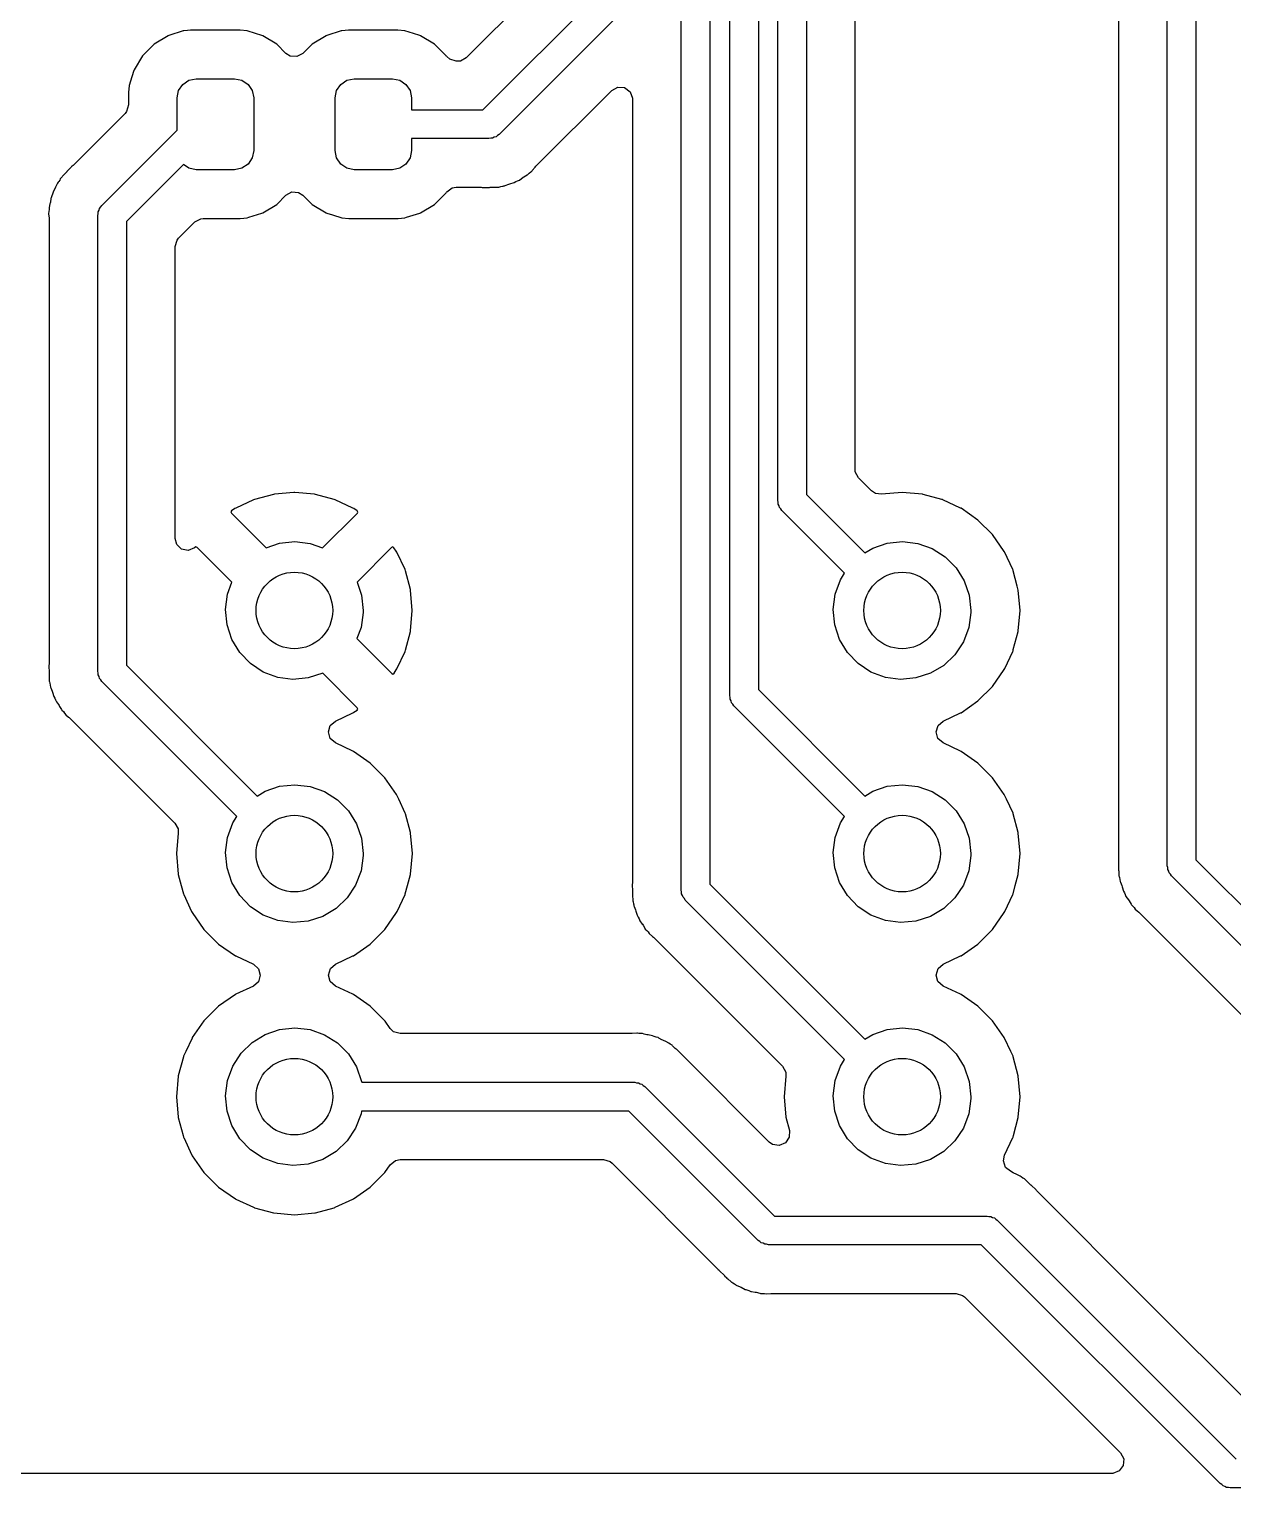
# Model space of a CAD drawing. Extents: x 120.5 to 178.2, y -124.1 to -74.2.
# Drawn here: x 131.21 to 143.79, y -124.1 to -108.86 of the extents above; entities that cross this region are included whole.
import ezdxf

# ---------------------------------------------------------------- set-up
doc = ezdxf.new("R2010")
doc.units = 0
doc.layers.add('BLACK', color=7, linetype='CONTINUOUS')

msp = doc.modelspace()

# ---------------------------------------------------------------- linework, layer by layer
at = {"layer": 'BLACK', "linetype": 'CONTINUOUS'}
for p, q in [((143.106, -117.602), (143.106, -91.807)), ((143.406, -91.807), (143.406, -117.54)), ((142.597, -92.1148), (142.597, -117.52)), ((138.026, -117.856), (138.026, -105.608)), ((138.326, -105.671), (138.326, -117.794)), ((138.534, -115.824), (138.534, -105.807)), ((138.834, -105.869), (138.834, -115.762)), ((139.035, -113.785), (139.035, -106.012)), ((139.335, -106.074), (139.335, -113.723)), ((136.973, -107.968), (135.781, -109.16)), ((139.844, -113.46), (139.844, -108.027)), ((135.955, -109.705), (137.518, -108.142)), ((137.774, -108.31), (136.123, -109.961)), ((132.666, -108.93), (132.52, -109.018)), ((132.674, -108.927), (132.666, -108.93)), ((132.824, -108.88), (132.674, -108.927)), ((132.674, -108.927), (132.674, -108.927)), ((132.83, -108.878), (132.824, -108.88)), ((132.824, -108.88), (132.824, -108.88)), ((132.867, -108.875), (132.83, -108.878)), ((132.9, -108.872), (132.867, -108.875)), ((132.901, -108.872), (132.9, -108.872)), ((132.903, -108.872), (132.901, -108.872)), ((133.159, -108.872), (132.903, -108.872)), ((133.414, -108.871), (133.159, -108.872)), ((133.417, -108.871), (133.414, -108.871)), ((133.49, -108.878), (133.417, -108.871)), ((133.58, -108.906), (133.49, -108.878)), ((133.646, -108.927), (133.58, -108.906)), ((133.654, -108.93), (133.646, -108.927)), ((133.646, -108.927), (133.646, -108.927)), ((133.8, -109.018), (133.654, -108.93)), ((134.316, -108.93), (134.17, -109.018)), ((134.324, -108.927), (134.316, -108.93)), ((134.474, -108.88), (134.324, -108.927)), ((134.324, -108.927), (134.324, -108.927)), ((134.48, -108.878), (134.474, -108.88)), ((134.474, -108.88), (134.474, -108.88)), ((134.517, -108.875), (134.48, -108.878)), ((134.55, -108.872), (134.517, -108.875)), ((134.551, -108.872), (134.55, -108.872)), ((134.553, -108.872), (134.551, -108.872)), ((134.809, -108.872), (134.553, -108.872)), ((135.064, -108.871), (134.809, -108.872)), ((135.067, -108.871), (135.064, -108.871)), ((135.14, -108.878), (135.067, -108.871)), ((135.23, -108.906), (135.14, -108.878)), ((135.296, -108.927), (135.23, -108.906)), ((135.304, -108.93), (135.296, -108.927)), ((135.296, -108.927), (135.296, -108.927)), ((135.45, -109.018), (135.304, -108.93)), ((132.52, -109.018), (132.398, -109.14)), ((133.896, -109.114), (133.8, -109.018)), ((133.941, -109.143), (133.896, -109.114)), ((134.074, -109.114), (134.012, -109.148)), ((134.17, -109.018), (134.074, -109.114)), ((135.572, -109.14), (135.45, -109.018)), ((132.398, -109.14), (132.31, -109.286)), ((134.012, -109.148), (133.941, -109.143)), ((135.576, -109.146), (135.572, -109.14)), ((135.577, -109.148), (135.576, -109.146)), ((135.608, -109.176), (135.577, -109.148)), ((135.676, -109.197), (135.608, -109.176)), ((135.692, -109.197), (135.676, -109.197)), ((135.719, -109.194), (135.692, -109.197)), ((135.781, -109.16), (135.719, -109.194)), ((132.287, -109.358), (132.258, -109.45)), ((132.307, -109.294), (132.287, -109.358)), ((132.31, -109.286), (132.307, -109.294)), ((132.307, -109.294), (132.307, -109.294)), ((132.819, -109.439), (132.883, -109.395)), ((132.883, -109.395), (132.96, -109.38)), ((132.96, -109.38), (133.36, -109.38)), ((133.36, -109.38), (133.437, -109.395)), ((133.437, -109.395), (133.501, -109.439)), ((134.469, -109.439), (134.533, -109.395)), ((134.533, -109.395), (134.61, -109.38)), ((134.61, -109.38), (135.01, -109.38)), ((135.01, -109.38), (135.087, -109.395)), ((135.087, -109.395), (135.151, -109.439)), ((132.258, -109.45), (132.251, -109.523)), ((132.251, -109.523), (132.251, -109.653)), ((132.76, -109.58), (132.775, -109.503)), ((132.76, -109.916), (132.76, -109.58)), ((132.775, -109.503), (132.819, -109.439)), ((133.501, -109.439), (133.545, -109.503)), ((133.545, -109.503), (133.56, -109.58)), ((133.56, -109.58), (133.56, -110.13)), ((134.41, -109.58), (134.425, -109.503)), ((134.41, -110.13), (134.41, -109.58)), ((134.425, -109.503), (134.469, -109.439)), ((135.151, -109.439), (135.195, -109.503)), ((135.195, -109.503), (135.21, -109.58)), ((135.21, -109.58), (135.21, -109.705)), ((136.509, -110.294), (137.302, -109.501)), ((137.302, -109.501), (137.365, -109.467)), ((137.365, -109.467), (137.436, -109.472)), ((137.436, -109.472), (137.492, -109.514)), ((137.492, -109.514), (137.517, -109.581)), ((137.517, -109.581), (137.517, -109.59)), ((132.231, -109.721), (132.215, -109.742)), ((132.251, -109.653), (132.231, -109.721)), ((135.21, -109.705), (135.955, -109.705)), ((137.517, -109.59), (137.517, -117.774)), ((132.215, -109.742), (131.672, -110.284)), ((131.974, -110.702), (132.76, -109.916)), ((136.017, -110.005), (135.21, -110.005)), ((135.21, -110.005), (135.21, -110.13)), ((136.036, -110), (136.017, -110.005)), ((136.056, -110), (136.036, -110)), ((136.073, -109.99), (136.056, -110)), ((136.092, -109.985), (136.073, -109.99)), ((136.106, -109.971), (136.092, -109.985)), ((136.123, -109.961), (136.106, -109.971)), ((133.56, -110.13), (133.545, -110.207)), ((134.425, -110.207), (134.41, -110.13)), ((135.21, -110.13), (135.195, -110.207)), ((131.651, -110.302), (131.608, -110.348)), ((131.657, -110.297), (131.651, -110.302)), ((131.651, -110.302), (131.651, -110.302)), ((131.664, -110.292), (131.657, -110.297)), ((131.672, -110.284), (131.664, -110.292)), ((131.664, -110.292), (131.664, -110.292)), ((132.825, -110.275), (132.23, -110.87)), ((132.883, -110.315), (132.825, -110.275)), ((132.96, -110.33), (132.883, -110.315)), ((133.36, -110.33), (132.96, -110.33)), ((133.437, -110.315), (133.36, -110.33)), ((133.501, -110.271), (133.437, -110.315)), ((133.545, -110.207), (133.501, -110.271)), ((134.469, -110.271), (134.425, -110.207)), ((134.533, -110.315), (134.469, -110.271)), ((134.61, -110.33), (134.533, -110.315)), ((135.01, -110.33), (134.61, -110.33)), ((135.087, -110.315), (135.01, -110.33)), ((135.151, -110.271), (135.087, -110.315)), ((135.195, -110.207), (135.151, -110.271)), ((136.454, -110.351), (136.465, -110.344)), ((136.465, -110.344), (136.471, -110.339)), ((136.471, -110.339), (136.501, -110.303)), ((136.501, -110.303), (136.509, -110.294)), ((131.506, -110.477), (131.49, -110.513)), ((131.509, -110.47), (131.506, -110.477)), ((131.506, -110.477), (131.506, -110.477)), ((131.516, -110.46), (131.509, -110.47)), ((131.522, -110.453), (131.516, -110.46)), ((131.533, -110.437), (131.522, -110.453)), ((131.539, -110.425), (131.533, -110.437)), ((131.543, -110.418), (131.539, -110.425)), ((131.539, -110.425), (131.539, -110.425)), ((131.575, -110.384), (131.543, -110.418)), ((131.582, -110.375), (131.575, -110.384)), ((131.585, -110.372), (131.582, -110.375)), ((131.606, -110.351), (131.585, -110.372)), ((131.608, -110.348), (131.606, -110.351)), ((136.182, -110.498), (136.189, -110.495)), ((136.189, -110.495), (136.225, -110.481)), ((136.189, -110.495), (136.189, -110.495)), ((136.225, -110.481), (136.236, -110.477)), ((136.236, -110.477), (136.281, -110.464)), ((136.281, -110.464), (136.299, -110.453)), ((136.299, -110.453), (136.317, -110.445)), ((136.317, -110.445), (136.337, -110.437)), ((136.337, -110.437), (136.374, -110.409)), ((136.374, -110.409), (136.384, -110.403)), ((136.384, -110.403), (136.417, -110.383)), ((136.417, -110.383), (136.424, -110.379)), ((136.417, -110.383), (136.417, -110.383)), ((136.424, -110.379), (136.439, -110.364)), ((136.439, -110.364), (136.454, -110.351)), ((131.441, -110.631), (131.435, -110.668)), ((131.443, -110.623), (131.441, -110.631)), ((131.451, -110.603), (131.443, -110.623)), ((131.458, -110.584), (131.451, -110.603)), ((131.463, -110.564), (131.458, -110.584)), ((131.471, -110.548), (131.463, -110.564)), ((131.485, -110.523), (131.471, -110.548)), ((131.49, -110.513), (131.485, -110.523)), ((133.8, -110.692), (133.896, -110.596)), ((133.896, -110.596), (133.958, -110.562)), ((133.958, -110.562), (134.029, -110.567)), ((134.029, -110.567), (134.074, -110.596)), ((134.074, -110.596), (134.17, -110.692)), ((135.45, -110.692), (135.572, -110.57)), ((135.572, -110.57), (135.576, -110.564)), ((135.576, -110.564), (135.577, -110.562)), ((135.577, -110.562), (135.635, -110.52)), ((135.635, -110.52), (135.676, -110.513)), ((135.676, -110.513), (135.935, -110.513)), ((135.935, -110.513), (135.947, -110.514)), ((135.947, -110.514), (135.947, -110.514)), ((135.947, -110.514), (135.955, -110.516)), ((135.955, -110.516), (136.025, -110.514)), ((136.025, -110.514), (136.029, -110.513)), ((136.029, -110.513), (136.058, -110.513)), ((136.058, -110.513), (136.063, -110.513)), ((136.063, -110.513), (136.075, -110.512)), ((136.075, -110.512), (136.121, -110.511)), ((136.121, -110.511), (136.141, -110.505)), ((136.141, -110.505), (136.161, -110.501)), ((136.161, -110.501), (136.168, -110.5)), ((136.168, -110.5), (136.174, -110.499)), ((136.174, -110.499), (136.182, -110.498)), ((136.174, -110.499), (136.174, -110.499)), ((131.42, -110.766), (131.417, -110.787)), ((131.417, -110.787), (131.417, -110.795)), ((131.417, -110.795), (131.421, -110.833)), ((131.421, -110.746), (131.42, -110.766)), ((131.431, -110.686), (131.421, -110.725)), ((131.421, -110.725), (131.421, -110.746)), ((131.433, -110.68), (131.431, -110.686)), ((131.435, -110.668), (131.433, -110.68)), ((131.93, -110.808), (131.935, -110.789)), ((131.935, -110.769), (131.945, -110.752)), ((131.935, -110.789), (131.935, -110.769)), ((131.945, -110.752), (131.95, -110.733)), ((131.95, -110.733), (131.964, -110.719)), ((131.964, -110.719), (131.974, -110.702)), ((133.508, -110.826), (133.646, -110.783)), ((133.646, -110.783), (133.654, -110.78)), ((133.646, -110.783), (133.646, -110.783)), ((133.654, -110.78), (133.8, -110.692)), ((134.17, -110.692), (134.316, -110.78)), ((134.316, -110.78), (134.324, -110.783)), ((134.324, -110.783), (134.324, -110.783)), ((134.324, -110.783), (134.382, -110.801)), ((134.382, -110.801), (134.48, -110.832)), ((135.158, -110.826), (135.296, -110.783)), ((135.296, -110.783), (135.304, -110.78)), ((135.296, -110.783), (135.296, -110.783)), ((135.304, -110.78), (135.45, -110.692)), ((131.421, -110.833), (131.421, -110.845)), ((131.421, -110.845), (131.421, -115.488)), ((131.93, -115.57), (131.93, -110.808)), ((132.23, -110.87), (132.23, -115.508)), ((132.775, -111.044), (132.944, -110.875)), ((132.944, -110.875), (133.006, -110.841)), ((133.006, -110.841), (133.033, -110.838)), ((133.033, -110.838), (133.394, -110.838)), ((133.394, -110.838), (133.417, -110.838)), ((133.417, -110.838), (133.419, -110.838)), ((133.419, -110.838), (133.42, -110.838)), ((133.42, -110.838), (133.455, -110.835)), ((133.455, -110.835), (133.49, -110.832)), ((133.49, -110.832), (133.508, -110.826)), ((134.48, -110.832), (134.553, -110.838)), ((134.553, -110.838), (134.556, -110.838)), ((134.556, -110.838), (134.811, -110.838)), ((134.811, -110.838), (135.067, -110.838)), ((135.067, -110.838), (135.069, -110.838)), ((135.069, -110.838), (135.07, -110.838)), ((135.07, -110.838), (135.105, -110.835)), ((135.105, -110.835), (135.14, -110.832)), ((135.14, -110.832), (135.158, -110.826)), ((132.738, -111.133), (132.759, -111.065)), ((132.759, -111.065), (132.775, -111.044)), ((132.738, -114.183), (132.738, -111.133)), ((139.846, -113.487), (139.844, -113.46)), ((139.88, -113.549), (139.846, -113.487)), ((140.016, -113.685), (139.88, -113.549)), ((140.057, -113.712), (140.016, -113.685)), ((133.558, -113.779), (133.374, -113.865)), ((133.569, -113.775), (133.558, -113.779)), ((133.766, -113.722), (133.569, -113.775)), ((133.776, -113.721), (133.766, -113.722)), ((133.98, -113.703), (133.776, -113.721)), ((133.99, -113.703), (133.98, -113.703)), ((134.194, -113.721), (133.99, -113.703)), ((134.204, -113.722), (134.194, -113.721)), ((134.401, -113.775), (134.204, -113.722)), ((134.412, -113.779), (134.401, -113.775)), ((134.596, -113.865), (134.412, -113.779)), ((139.04, -113.804), (139.035, -113.785)), ((139.04, -113.824), (139.04, -113.804)), ((139.05, -113.841), (139.04, -113.824)), ((139.055, -113.86), (139.05, -113.841)), ((139.335, -113.723), (139.946, -114.334)), ((140.121, -113.719), (140.057, -113.712)), ((140.335, -113.702), (140.121, -113.721)), ((140.121, -113.721), (140.121, -113.719)), ((140.549, -113.721), (140.335, -113.702)), ((140.554, -113.722), (140.549, -113.721)), ((140.751, -113.775), (140.554, -113.722)), ((140.554, -113.722), (140.554, -113.722)), ((140.757, -113.776), (140.751, -113.775)), ((140.751, -113.775), (140.751, -113.775)), ((140.762, -113.778), (140.757, -113.776)), ((140.762, -113.779), (140.762, -113.778)), ((140.947, -113.865), (140.762, -113.779)), ((133.329, -113.895), (133.321, -113.905)), ((133.321, -113.905), (133.328, -113.919)), ((133.328, -113.919), (133.689, -114.28)), ((133.364, -113.871), (133.329, -113.895)), ((133.374, -113.865), (133.364, -113.871)), ((134.28, -114.281), (134.643, -113.918)), ((134.606, -113.871), (134.596, -113.865)), ((134.64, -113.894), (134.606, -113.871)), ((134.649, -113.906), (134.64, -113.894)), ((134.643, -113.918), (134.649, -113.906)), ((139.069, -113.874), (139.055, -113.86)), ((139.079, -113.891), (139.069, -113.874)), ((139.734, -114.546), (139.079, -113.891)), ((140.952, -113.867), (140.947, -113.865)), ((140.947, -113.865), (140.947, -113.865)), ((141.128, -113.99), (140.952, -113.867)), ((141.28, -114.142), (141.128, -113.99)), ((141.403, -114.318), (141.28, -114.142)), ((132.755, -114.245), (132.738, -114.183)), ((132.806, -114.294), (132.755, -114.245)), ((132.875, -114.308), (132.806, -114.294)), ((132.942, -114.282), (132.875, -114.308)), ((132.956, -114.271), (132.942, -114.282)), ((132.968, -114.277), (132.956, -114.271)), ((133.331, -114.64), (132.968, -114.277)), ((133.689, -114.28), (133.83, -114.232)), ((133.83, -114.232), (133.99, -114.215)), ((133.99, -114.215), (134.149, -114.234)), ((134.149, -114.234), (134.28, -114.281)), ((135.001, -114.278), (134.64, -114.639)), ((135.015, -114.271), (135.001, -114.278)), ((135.025, -114.279), (135.015, -114.271)), ((135.049, -114.314), (135.025, -114.279)), ((139.946, -114.334), (140.028, -114.284)), ((140.028, -114.284), (140.18, -114.232)), ((140.18, -114.232), (140.34, -114.215)), ((140.34, -114.215), (140.499, -114.234)), ((140.499, -114.234), (140.651, -114.288)), ((140.651, -114.288), (140.786, -114.374)), ((135.055, -114.324), (135.049, -114.314)), ((135.141, -114.508), (135.055, -114.324)), ((140.786, -114.374), (140.899, -114.488)), ((141.405, -114.323), (141.403, -114.318)), ((141.491, -114.508), (141.405, -114.323)), ((141.405, -114.323), (141.405, -114.323)), ((135.145, -114.519), (135.141, -114.508)), ((135.198, -114.716), (135.145, -114.519)), ((139.69, -114.615), (139.734, -114.546)), ((140.899, -114.488), (140.984, -114.624)), ((141.494, -114.513), (141.491, -114.508)), ((141.495, -114.519), (141.494, -114.513)), ((141.539, -114.681), (141.495, -114.519)), ((141.495, -114.519), (141.495, -114.519)), ((133.285, -114.766), (133.331, -114.64)), ((134.64, -114.639), (134.687, -114.775)), ((135.199, -114.726), (135.198, -114.716)), ((135.217, -114.93), (135.199, -114.726)), ((139.635, -114.766), (139.69, -114.615)), ((140.984, -114.624), (141.037, -114.775)), ((141.549, -114.721), (141.539, -114.681)), ((141.568, -114.935), (141.549, -114.721)), ((133.265, -114.925), (133.285, -114.766)), ((134.687, -114.775), (134.705, -114.935)), ((139.615, -114.925), (139.635, -114.766)), ((141.037, -114.775), (141.055, -114.935)), ((133.281, -115.085), (133.265, -114.925)), ((134.705, -114.955), (134.682, -115.114)), ((134.705, -114.935), (134.705, -114.955)), ((135.199, -115.144), (135.217, -114.94)), ((135.217, -114.94), (135.217, -114.93)), ((139.631, -115.085), (139.615, -114.925)), ((141.055, -114.955), (141.032, -115.114)), ((141.055, -114.935), (141.055, -114.955)), ((141.549, -115.149), (141.568, -114.935)), ((133.331, -115.237), (133.281, -115.085)), ((134.682, -115.114), (134.639, -115.229)), ((135.145, -115.351), (135.198, -115.154)), ((135.198, -115.154), (135.199, -115.144)), ((139.681, -115.237), (139.631, -115.085)), ((141.032, -115.114), (140.975, -115.264)), ((141.497, -115.343), (141.548, -115.154)), ((141.548, -115.154), (141.549, -115.149)), ((141.548, -115.154), (141.548, -115.154)), ((133.415, -115.374), (133.331, -115.237)), ((133.526, -115.49), (133.415, -115.374)), ((134.639, -115.229), (135.002, -115.593)), ((135.055, -115.546), (135.141, -115.362)), ((135.141, -115.362), (135.145, -115.351)), ((139.765, -115.374), (139.681, -115.237)), ((139.876, -115.49), (139.765, -115.374)), ((140.975, -115.264), (140.887, -115.398)), ((141.409, -115.54), (141.491, -115.362)), ((141.491, -115.362), (141.492, -115.362)), ((141.492, -115.362), (141.494, -115.357)), ((141.494, -115.357), (141.497, -115.343)), ((131.421, -115.5), (131.419, -115.508)), ((131.419, -115.508), (131.419, -115.515)), ((131.419, -115.515), (131.421, -115.578)), ((131.421, -115.488), (131.421, -115.5)), ((132.23, -115.508), (133.596, -116.874)), ((133.66, -115.578), (133.526, -115.49)), ((140.01, -115.578), (139.876, -115.49)), ((140.77, -115.509), (140.632, -115.591)), ((140.887, -115.398), (140.77, -115.509)), ((131.421, -115.578), (131.421, -115.582)), ((131.421, -115.582), (131.421, -115.611)), ((131.421, -115.611), (131.422, -115.616)), ((131.422, -115.616), (131.423, -115.628)), ((131.423, -115.628), (131.424, -115.674)), ((131.424, -115.674), (131.427, -115.681)), ((131.935, -115.589), (131.93, -115.57)), ((131.935, -115.609), (131.935, -115.589)), ((131.945, -115.626), (131.935, -115.609)), ((131.95, -115.645), (131.945, -115.626)), ((131.964, -115.659), (131.95, -115.645)), ((131.974, -115.676), (131.964, -115.659)), ((133.384, -117.086), (131.974, -115.676)), ((133.811, -115.634), (133.66, -115.578)), ((133.97, -115.655), (133.811, -115.634)), ((134.13, -115.64), (133.97, -115.655)), ((134.282, -115.591), (134.13, -115.64)), ((134.642, -115.951), (134.282, -115.591)), ((135.002, -115.593), (135.014, -115.599)), ((135.014, -115.599), (135.026, -115.59)), ((135.026, -115.59), (135.049, -115.556)), ((135.049, -115.556), (135.055, -115.546)), ((140.161, -115.634), (140.01, -115.578)), ((140.32, -115.655), (140.161, -115.634)), ((140.48, -115.64), (140.32, -115.655)), ((140.632, -115.591), (140.48, -115.64)), ((141.28, -115.728), (141.403, -115.552)), ((141.403, -115.552), (141.409, -115.54)), ((131.427, -115.681), (131.427, -115.681)), ((131.427, -115.681), (131.43, -115.694)), ((131.43, -115.694), (131.434, -115.714)), ((131.434, -115.714), (131.437, -115.735)), ((131.437, -115.735), (131.44, -115.742)), ((131.44, -115.742), (131.44, -115.742)), ((131.44, -115.742), (131.454, -115.778)), ((131.454, -115.778), (131.458, -115.789)), ((131.458, -115.789), (131.471, -115.834)), ((138.539, -115.843), (138.534, -115.824)), ((138.834, -115.762), (139.946, -116.874)), ((141.128, -115.88), (141.28, -115.728)), ((131.471, -115.834), (131.482, -115.852)), ((131.482, -115.852), (131.49, -115.87)), ((131.49, -115.87), (131.498, -115.89)), ((131.498, -115.89), (131.519, -115.918)), ((131.519, -115.918), (131.526, -115.927)), ((131.526, -115.927), (131.532, -115.937)), ((131.532, -115.937), (131.552, -115.97)), ((131.552, -115.97), (131.552, -115.97)), ((131.552, -115.97), (131.556, -115.977)), ((131.556, -115.977), (131.571, -115.992)), ((134.606, -115.999), (134.641, -115.975)), ((134.641, -115.975), (134.649, -115.965)), ((134.649, -115.965), (134.642, -115.951)), ((138.539, -115.863), (138.539, -115.843)), ((138.549, -115.88), (138.539, -115.863)), ((138.554, -115.899), (138.549, -115.88)), ((138.568, -115.913), (138.554, -115.899)), ((138.578, -115.93), (138.568, -115.913)), ((139.734, -117.086), (138.578, -115.93)), ((140.952, -116.003), (141.128, -115.88)), ((131.571, -115.992), (131.584, -116.007)), ((131.584, -116.007), (131.596, -116.024)), ((131.596, -116.024), (131.626, -116.049)), ((131.626, -116.049), (131.632, -116.054)), ((131.632, -116.054), (131.641, -116.062)), ((131.641, -116.062), (132.735, -117.156)), ((134.34, -116.204), (134.36, -116.136)), ((134.36, -116.136), (134.413, -116.091)), ((134.413, -116.091), (134.596, -116.005)), ((134.596, -116.005), (134.606, -115.999)), ((140.691, -116.204), (140.711, -116.136)), ((140.711, -116.136), (140.763, -116.091)), ((140.763, -116.091), (140.947, -116.005)), ((140.947, -116.005), (140.952, -116.003)), ((140.947, -116.005), (140.947, -116.005)), ((134.359, -116.272), (134.34, -116.204)), ((134.413, -116.319), (134.359, -116.272)), ((140.71, -116.272), (140.691, -116.204)), ((140.763, -116.319), (140.71, -116.272)), ((134.597, -116.405), (134.413, -116.319)), ((134.602, -116.407), (134.597, -116.405)), ((134.597, -116.405), (134.597, -116.405)), ((134.778, -116.53), (134.602, -116.407)), ((140.947, -116.405), (140.763, -116.319)), ((140.952, -116.407), (140.947, -116.405)), ((140.947, -116.405), (140.947, -116.405)), ((141.128, -116.53), (140.952, -116.407)), ((134.93, -116.682), (134.778, -116.53)), ((141.28, -116.682), (141.128, -116.53)), ((135.053, -116.858), (134.93, -116.682)), ((141.403, -116.858), (141.28, -116.682)), ((133.596, -116.874), (133.678, -116.824)), ((133.678, -116.824), (133.83, -116.772)), ((133.83, -116.772), (133.99, -116.755)), ((133.99, -116.755), (134.149, -116.774)), ((134.149, -116.774), (134.301, -116.828)), ((134.301, -116.828), (134.436, -116.914)), ((135.055, -116.863), (135.053, -116.858)), ((135.075, -116.906), (135.055, -116.863)), ((135.055, -116.863), (135.055, -116.863)), ((139.946, -116.874), (140.028, -116.824)), ((140.028, -116.824), (140.18, -116.772)), ((140.18, -116.772), (140.34, -116.755)), ((140.34, -116.755), (140.499, -116.774)), ((140.499, -116.774), (140.651, -116.828)), ((140.651, -116.828), (140.786, -116.914)), ((141.405, -116.863), (141.403, -116.858)), ((141.425, -116.906), (141.405, -116.863)), ((141.405, -116.863), (141.405, -116.863)), ((134.436, -116.914), (134.549, -117.028)), ((134.549, -117.028), (134.634, -117.164)), ((135.144, -117.053), (135.075, -116.906)), ((140.786, -116.914), (140.899, -117.028)), ((140.899, -117.028), (140.984, -117.164)), ((141.494, -117.053), (141.425, -116.906)), ((132.735, -117.156), (132.769, -117.218)), ((133.285, -117.306), (133.34, -117.155)), ((133.34, -117.155), (133.384, -117.086)), ((134.634, -117.164), (134.687, -117.315)), ((135.145, -117.059), (135.144, -117.053)), ((135.198, -117.256), (135.145, -117.059)), ((135.145, -117.059), (135.145, -117.059)), ((139.635, -117.306), (139.69, -117.155)), ((139.69, -117.155), (139.734, -117.086)), ((140.984, -117.164), (141.037, -117.315)), ((141.495, -117.059), (141.494, -117.053)), ((141.548, -117.256), (141.495, -117.059)), ((141.495, -117.059), (141.495, -117.059)), ((132.771, -117.261), (132.752, -117.475)), ((132.769, -117.218), (132.77, -117.261)), ((132.77, -117.261), (132.771, -117.261)), ((133.265, -117.465), (133.285, -117.306)), ((134.687, -117.315), (134.705, -117.475)), ((135.199, -117.261), (135.198, -117.256)), ((135.218, -117.475), (135.199, -117.261)), ((139.615, -117.465), (139.635, -117.306)), ((141.037, -117.315), (141.055, -117.475)), ((141.549, -117.261), (141.548, -117.256)), ((141.568, -117.475), (141.549, -117.261)), ((132.752, -117.475), (132.771, -117.689)), ((133.281, -117.625), (133.265, -117.465)), ((134.705, -117.495), (134.682, -117.654)), ((134.705, -117.475), (134.705, -117.495)), ((135.199, -117.689), (135.218, -117.475)), ((139.631, -117.625), (139.615, -117.465)), ((141.055, -117.495), (141.032, -117.654)), ((141.055, -117.475), (141.055, -117.495)), ((141.549, -117.689), (141.568, -117.475)), ((133.331, -117.777), (133.281, -117.625)), ((134.682, -117.654), (134.625, -117.804)), ((139.681, -117.777), (139.631, -117.625)), ((141.032, -117.654), (140.975, -117.804)), ((142.597, -117.532), (142.595, -117.54)), ((142.595, -117.54), (142.595, -117.547)), ((142.595, -117.547), (142.597, -117.61)), ((142.597, -117.52), (142.597, -117.532)), ((142.597, -117.61), (142.597, -117.614)), ((142.597, -117.614), (142.597, -117.643)), ((142.597, -117.643), (142.598, -117.648)), ((142.598, -117.648), (142.599, -117.66)), ((142.599, -117.66), (142.6, -117.706)), ((143.111, -117.621), (143.106, -117.602)), ((143.111, -117.641), (143.111, -117.621)), ((143.121, -117.658), (143.111, -117.641)), ((143.126, -117.677), (143.121, -117.658)), ((143.406, -117.54), (145.401, -119.535)), ((132.771, -117.689), (132.772, -117.694)), ((132.772, -117.694), (132.772, -117.694)), ((132.772, -117.694), (132.803, -117.81)), ((132.803, -117.81), (132.826, -117.897)), ((133.415, -117.914), (133.331, -117.777)), ((134.625, -117.804), (134.537, -117.938)), ((135.144, -117.897), (135.167, -117.81)), ((135.167, -117.81), (135.198, -117.694)), ((135.198, -117.694), (135.199, -117.689)), ((135.198, -117.694), (135.198, -117.694)), ((137.517, -117.786), (137.515, -117.794)), ((137.515, -117.794), (137.515, -117.801)), ((137.515, -117.801), (137.517, -117.864)), ((137.517, -117.774), (137.517, -117.786)), ((138.326, -117.794), (139.946, -119.414)), ((139.765, -117.914), (139.681, -117.777)), ((140.975, -117.804), (140.887, -117.938)), ((141.494, -117.897), (141.517, -117.81)), ((141.517, -117.81), (141.548, -117.694)), ((141.548, -117.694), (141.549, -117.689)), ((141.548, -117.694), (141.548, -117.694)), ((142.6, -117.706), (142.603, -117.713)), ((142.603, -117.713), (142.603, -117.713)), ((142.603, -117.713), (142.606, -117.726)), ((142.606, -117.726), (142.61, -117.746)), ((142.61, -117.746), (142.613, -117.767)), ((142.613, -117.767), (142.616, -117.774)), ((142.616, -117.774), (142.616, -117.774)), ((142.616, -117.774), (142.63, -117.81)), ((142.63, -117.81), (142.634, -117.821)), ((143.14, -117.691), (143.126, -117.677)), ((143.15, -117.708), (143.14, -117.691)), ((145.145, -119.703), (143.15, -117.708)), ((132.826, -117.897), (132.828, -117.902)), ((132.828, -117.902), (132.829, -117.902)), ((132.829, -117.902), (132.911, -118.079)), ((133.526, -118.03), (133.415, -117.914)), ((134.537, -117.938), (134.42, -118.049)), ((135.059, -118.079), (135.141, -117.902)), ((135.141, -117.902), (135.142, -117.902)), ((135.142, -117.902), (135.144, -117.897)), ((137.517, -117.864), (137.517, -117.868)), ((137.517, -117.868), (137.517, -117.897)), ((137.517, -117.897), (137.518, -117.902)), ((137.518, -117.902), (137.519, -117.914)), ((137.519, -117.914), (137.52, -117.96)), ((137.52, -117.96), (137.523, -117.967)), ((138.031, -117.875), (138.026, -117.856)), ((138.031, -117.895), (138.031, -117.875)), ((138.041, -117.912), (138.031, -117.895)), ((138.046, -117.931), (138.041, -117.912)), ((138.06, -117.945), (138.046, -117.931)), ((138.07, -117.962), (138.06, -117.945)), ((139.734, -119.626), (138.07, -117.962)), ((139.876, -118.03), (139.765, -117.914)), ((140.887, -117.938), (140.77, -118.049)), ((141.409, -118.079), (141.491, -117.902)), ((141.491, -117.902), (141.492, -117.902)), ((141.492, -117.902), (141.494, -117.897)), ((142.634, -117.821), (142.647, -117.866)), ((142.647, -117.866), (142.658, -117.884)), ((142.658, -117.884), (142.666, -117.902)), ((142.666, -117.902), (142.674, -117.922)), ((142.674, -117.922), (142.702, -117.959)), ((142.702, -117.959), (142.708, -117.969)), ((132.911, -118.079), (132.917, -118.092)), ((132.917, -118.092), (133.04, -118.268)), ((133.66, -118.118), (133.526, -118.03)), ((134.42, -118.049), (134.282, -118.131)), ((134.93, -118.268), (135.053, -118.092)), ((135.053, -118.092), (135.059, -118.079)), ((137.523, -117.967), (137.523, -117.967)), ((137.523, -117.967), (137.526, -117.98)), ((137.526, -117.98), (137.53, -118)), ((137.53, -118), (137.532, -118.011)), ((137.532, -118.011), (137.533, -118.021)), ((137.533, -118.021), (137.536, -118.028)), ((137.536, -118.028), (137.536, -118.028)), ((137.536, -118.028), (137.55, -118.064)), ((137.55, -118.064), (137.554, -118.075)), ((137.554, -118.075), (137.567, -118.12)), ((140.01, -118.118), (139.876, -118.03)), ((140.77, -118.049), (140.632, -118.131)), ((141.28, -118.268), (141.403, -118.092)), ((141.403, -118.092), (141.409, -118.079)), ((142.708, -117.969), (142.728, -118.002)), ((142.728, -118.002), (142.728, -118.002)), ((142.728, -118.002), (142.732, -118.009)), ((142.732, -118.009), (142.747, -118.024)), ((142.747, -118.024), (142.76, -118.039)), ((142.76, -118.039), (142.772, -118.056)), ((142.772, -118.056), (142.791, -118.072)), ((142.791, -118.072), (142.808, -118.086)), ((142.808, -118.086), (142.817, -118.094)), ((142.817, -118.094), (143.709, -118.986)), ((133.04, -118.268), (133.192, -118.42)), ((133.811, -118.174), (133.66, -118.118)), ((133.97, -118.195), (133.811, -118.174)), ((134.13, -118.18), (133.97, -118.195)), ((134.282, -118.131), (134.13, -118.18)), ((134.778, -118.42), (134.93, -118.268)), ((137.567, -118.12), (137.578, -118.138)), ((137.578, -118.138), (137.586, -118.156)), ((137.586, -118.156), (137.594, -118.176)), ((137.594, -118.176), (137.62, -118.212)), ((137.62, -118.212), (137.622, -118.213)), ((137.622, -118.213), (137.628, -118.223)), ((137.628, -118.223), (137.648, -118.256)), ((137.648, -118.256), (137.648, -118.256)), ((137.648, -118.256), (137.652, -118.263)), ((137.652, -118.263), (137.667, -118.278)), ((140.161, -118.174), (140.01, -118.118)), ((140.32, -118.195), (140.161, -118.174)), ((140.48, -118.18), (140.32, -118.195)), ((140.632, -118.131), (140.48, -118.18)), ((141.128, -118.42), (141.28, -118.268)), ((133.192, -118.42), (133.368, -118.543)), ((134.602, -118.543), (134.778, -118.42)), ((137.667, -118.278), (137.68, -118.293)), ((137.68, -118.293), (137.692, -118.31)), ((137.692, -118.31), (137.728, -118.34)), ((137.728, -118.34), (137.737, -118.348)), ((137.737, -118.348), (139.085, -119.696)), ((140.952, -118.543), (141.128, -118.42)), ((133.368, -118.543), (133.373, -118.545)), ((133.373, -118.545), (133.373, -118.545)), ((133.373, -118.545), (133.557, -118.631)), ((134.413, -118.631), (134.597, -118.545)), ((134.597, -118.545), (134.602, -118.543)), ((134.597, -118.545), (134.597, -118.545)), ((140.763, -118.631), (140.947, -118.545)), ((140.947, -118.545), (140.952, -118.543)), ((140.947, -118.545), (140.947, -118.545)), ((133.557, -118.631), (133.61, -118.678)), ((133.61, -118.678), (133.629, -118.746)), ((134.341, -118.744), (134.361, -118.676)), ((134.361, -118.676), (134.413, -118.631)), ((140.691, -118.744), (140.711, -118.676)), ((140.711, -118.676), (140.763, -118.631)), ((133.557, -118.859), (133.373, -118.945)), ((133.609, -118.814), (133.557, -118.859)), ((133.629, -118.746), (133.609, -118.814)), ((134.36, -118.812), (134.341, -118.744)), ((134.413, -118.859), (134.36, -118.812)), ((134.597, -118.945), (134.413, -118.859)), ((140.71, -118.812), (140.691, -118.744)), ((140.763, -118.859), (140.71, -118.812)), ((140.947, -118.945), (140.763, -118.859)), ((133.368, -118.947), (133.192, -119.07)), ((133.373, -118.945), (133.368, -118.947)), ((133.373, -118.945), (133.373, -118.945)), ((134.602, -118.947), (134.597, -118.945)), ((134.597, -118.945), (134.597, -118.945)), ((134.778, -119.07), (134.602, -118.947)), ((140.952, -118.947), (140.947, -118.945)), ((140.947, -118.945), (140.947, -118.945)), ((141.128, -119.07), (140.952, -118.947)), ((143.709, -118.986), (144.6, -119.877)), ((133.192, -119.07), (133.04, -119.222)), ((134.93, -119.222), (134.778, -119.07)), ((141.28, -119.222), (141.128, -119.07)), ((133.04, -119.222), (132.917, -119.398)), ((133.678, -119.364), (133.83, -119.312)), ((133.83, -119.312), (133.99, -119.295)), ((133.99, -119.295), (134.149, -119.314)), ((134.149, -119.314), (134.301, -119.368)), ((134.933, -119.227), (134.93, -119.222)), ((134.986, -119.303), (134.933, -119.227)), ((135.021, -119.336), (134.986, -119.303)), ((135.089, -119.356), (135.021, -119.336)), ((140.028, -119.364), (140.18, -119.312)), ((140.18, -119.312), (140.34, -119.295)), ((140.34, -119.295), (140.499, -119.314)), ((140.499, -119.314), (140.651, -119.368)), ((141.403, -119.398), (141.28, -119.222)), ((132.915, -119.403), (132.849, -119.543)), ((132.917, -119.398), (132.915, -119.403)), ((132.915, -119.403), (132.915, -119.403)), ((133.427, -119.56), (133.542, -119.448)), ((133.542, -119.448), (133.678, -119.364)), ((134.301, -119.368), (134.436, -119.454)), ((134.436, -119.454), (134.549, -119.568)), ((137.504, -119.356), (135.089, -119.356)), ((137.516, -119.356), (137.504, -119.356)), ((137.562, -119.352), (137.516, -119.356)), ((137.57, -119.353), (137.562, -119.352)), ((137.583, -119.355), (137.57, -119.353)), ((137.603, -119.356), (137.583, -119.355)), ((137.624, -119.356), (137.603, -119.356)), ((137.641, -119.361), (137.624, -119.356)), ((137.669, -119.368), (137.641, -119.361)), ((137.681, -119.37), (137.669, -119.368)), ((137.726, -119.378), (137.681, -119.37)), ((137.746, -119.386), (137.726, -119.378)), ((137.765, -119.393), (137.746, -119.386)), ((137.785, -119.398), (137.765, -119.393)), ((137.792, -119.402), (137.785, -119.398)), ((137.826, -119.42), (137.792, -119.402)), ((137.792, -119.402), (137.792, -119.402)), ((137.836, -119.425), (137.826, -119.42)), ((137.872, -119.441), (137.836, -119.425)), ((137.879, -119.444), (137.872, -119.441)), ((137.872, -119.441), (137.872, -119.441)), ((137.885, -119.449), (137.879, -119.444)), ((137.896, -119.457), (137.885, -119.449)), ((137.912, -119.468), (137.896, -119.457)), ((137.924, -119.474), (137.912, -119.468)), ((137.931, -119.478), (137.924, -119.474)), ((137.937, -119.483), (137.931, -119.478)), ((137.965, -119.51), (137.937, -119.483)), ((139.946, -119.414), (140.028, -119.364)), ((140.651, -119.368), (140.786, -119.454)), ((140.786, -119.454), (140.899, -119.568)), ((141.405, -119.403), (141.403, -119.398)), ((141.471, -119.543), (141.405, -119.403)), ((141.405, -119.403), (141.405, -119.403)), ((132.825, -119.599), (132.772, -119.796)), ((132.826, -119.593), (132.825, -119.599)), ((132.825, -119.599), (132.825, -119.599)), ((132.849, -119.543), (132.826, -119.593)), ((133.34, -119.695), (133.427, -119.56)), ((134.549, -119.568), (134.634, -119.704)), ((137.974, -119.517), (137.965, -119.51)), ((137.977, -119.52), (137.974, -119.517)), ((137.998, -119.541), (137.977, -119.52)), ((138.001, -119.543), (137.998, -119.541)), ((138.052, -119.592), (138.001, -119.543)), ((138.057, -119.599), (138.052, -119.592)), ((138.065, -119.607), (138.057, -119.599)), ((138.057, -119.599), (138.057, -119.599)), ((138.947, -120.49), (138.065, -119.607)), ((139.69, -119.695), (139.734, -119.626)), ((140.899, -119.568), (140.984, -119.704)), ((141.494, -119.593), (141.471, -119.543)), ((141.495, -119.599), (141.494, -119.593)), ((141.548, -119.796), (141.495, -119.599)), ((141.495, -119.599), (141.495, -119.599)), ((133.285, -119.846), (133.34, -119.695)), ((134.634, -119.704), (134.687, -119.855)), ((139.085, -119.696), (139.119, -119.758)), ((139.119, -119.758), (139.12, -119.801)), ((139.635, -119.846), (139.69, -119.695)), ((140.984, -119.704), (141.037, -119.855)), ((132.771, -119.801), (132.752, -120.015)), ((132.772, -119.796), (132.771, -119.801)), ((133.265, -120.005), (133.285, -119.846)), ((134.687, -119.855), (134.688, -119.865)), ((134.688, -119.865), (137.541, -119.865)), ((137.541, -119.865), (137.56, -119.87)), ((137.56, -119.87), (137.58, -119.87)), ((137.58, -119.87), (137.597, -119.88)), ((137.597, -119.88), (137.616, -119.885)), ((137.616, -119.885), (137.63, -119.899)), ((137.63, -119.899), (137.647, -119.909)), ((137.647, -119.909), (139, -121.262)), ((139.121, -119.801), (139.102, -120.015)), ((139.12, -119.801), (139.121, -119.801)), ((139.615, -120.005), (139.635, -119.846)), ((141.037, -119.855), (141.055, -120.015)), ((141.549, -119.801), (141.548, -119.796)), ((141.568, -120.015), (141.549, -119.801)), ((132.752, -120.015), (132.771, -120.229)), ((133.281, -120.165), (133.265, -120.005)), ((139.102, -120.015), (139.121, -120.229)), ((139.631, -120.165), (139.615, -120.005)), ((141.055, -120.035), (141.032, -120.194)), ((141.055, -120.015), (141.055, -120.035)), ((141.549, -120.229), (141.568, -120.015)), ((132.771, -120.229), (132.772, -120.234)), ((132.772, -120.234), (132.772, -120.234)), ((132.772, -120.234), (132.821, -120.419)), ((133.331, -120.317), (133.281, -120.165)), ((134.682, -120.194), (134.625, -120.344)), ((134.686, -120.165), (134.682, -120.194)), ((137.479, -120.165), (134.686, -120.165)), ((138.832, -121.518), (137.479, -120.165)), ((139.121, -120.229), (139.158, -120.368)), ((139.681, -120.317), (139.631, -120.165)), ((141.032, -120.194), (140.975, -120.344)), ((141.499, -120.419), (141.548, -120.234)), ((141.548, -120.234), (141.549, -120.229)), ((141.548, -120.234), (141.548, -120.234)), ((133.415, -120.454), (133.331, -120.317)), ((134.625, -120.344), (134.537, -120.478)), ((139.158, -120.368), (139.156, -120.439)), ((139.765, -120.454), (139.681, -120.317)), ((140.975, -120.344), (140.887, -120.478)), ((132.821, -120.419), (132.826, -120.437)), ((132.826, -120.437), (132.828, -120.442)), ((132.828, -120.442), (132.829, -120.442)), ((132.829, -120.442), (132.914, -120.625)), ((133.526, -120.57), (133.415, -120.454)), ((134.537, -120.478), (134.42, -120.589)), ((138.981, -120.514), (138.947, -120.49)), ((139.051, -120.526), (138.981, -120.514)), ((139.116, -120.498), (139.051, -120.526)), ((139.156, -120.439), (139.116, -120.498)), ((139.876, -120.57), (139.765, -120.454)), ((140.887, -120.478), (140.77, -120.589)), ((141.405, -120.627), (141.491, -120.442)), ((141.491, -120.442), (141.492, -120.442)), ((141.492, -120.442), (141.494, -120.437)), ((141.494, -120.437), (141.499, -120.419)), ((132.914, -120.625), (132.917, -120.632)), ((132.917, -120.632), (133.04, -120.808)), ((133.66, -120.658), (133.526, -120.57)), ((133.811, -120.714), (133.66, -120.658)), ((134.282, -120.671), (134.13, -120.72)), ((134.42, -120.589), (134.282, -120.671)), ((134.986, -120.727), (135.041, -120.683)), ((135.041, -120.683), (135.089, -120.673)), ((135.089, -120.673), (137.216, -120.673)), ((137.216, -120.673), (137.284, -120.694)), ((137.284, -120.694), (137.305, -120.71)), ((140.01, -120.658), (139.876, -120.57)), ((140.161, -120.714), (140.01, -120.658)), ((140.632, -120.671), (140.48, -120.72)), ((140.77, -120.589), (140.632, -120.671)), ((141.393, -120.687), (141.405, -120.627)), ((141.417, -120.754), (141.393, -120.687)), ((133.04, -120.808), (133.192, -120.96)), ((133.97, -120.735), (133.811, -120.714)), ((134.13, -120.72), (133.97, -120.735)), ((134.778, -120.96), (134.93, -120.808)), ((134.93, -120.808), (134.986, -120.727)), ((137.305, -120.71), (138.414, -121.82)), ((140.32, -120.735), (140.161, -120.714)), ((140.48, -120.72), (140.32, -120.735)), ((141.469, -120.794), (141.417, -120.754)), ((141.468, -120.795), (141.469, -120.794)), ((141.494, -120.809), (141.468, -120.795)), ((141.509, -120.817), (141.494, -120.809)), ((141.519, -120.822), (141.509, -120.817)), ((141.555, -120.838), (141.519, -120.822)), ((141.562, -120.841), (141.555, -120.838)), ((141.555, -120.838), (141.555, -120.838)), ((141.568, -120.846), (141.562, -120.841)), ((141.579, -120.854), (141.568, -120.846)), ((141.595, -120.865), (141.579, -120.854)), ((133.192, -120.96), (133.368, -121.083)), ((134.602, -121.083), (134.778, -120.96)), ((141.607, -120.871), (141.595, -120.865)), ((141.614, -120.875), (141.607, -120.871)), ((141.647, -120.906), (141.614, -120.875)), ((141.648, -120.907), (141.647, -120.906)), ((141.657, -120.914), (141.648, -120.907)), ((141.66, -120.917), (141.657, -120.914)), ((141.681, -120.938), (141.66, -120.917)), ((141.684, -120.94), (141.681, -120.938)), ((141.735, -120.989), (141.684, -120.94)), ((141.74, -120.996), (141.735, -120.989)), ((141.748, -121.004), (141.74, -120.996)), ((141.74, -120.996), (141.74, -120.996)), ((142.887, -122.144), (141.748, -121.004)), ((133.368, -121.083), (133.373, -121.085)), ((133.373, -121.085), (133.373, -121.085)), ((133.373, -121.085), (133.558, -121.171)), ((134.412, -121.171), (134.597, -121.085)), ((134.597, -121.085), (134.602, -121.083)), ((134.597, -121.085), (134.597, -121.085)), ((133.558, -121.171), (133.563, -121.174)), ((133.563, -121.174), (133.569, -121.175)), ((133.569, -121.175), (133.569, -121.175)), ((133.569, -121.175), (133.766, -121.228)), ((133.766, -121.228), (133.766, -121.228)), ((133.766, -121.228), (133.771, -121.229)), ((133.771, -121.229), (133.985, -121.248)), ((133.985, -121.248), (134.199, -121.229)), ((134.199, -121.229), (134.204, -121.228)), ((134.204, -121.228), (134.401, -121.175)), ((134.204, -121.228), (134.204, -121.228)), ((134.401, -121.175), (134.407, -121.174)), ((134.401, -121.175), (134.401, -121.175)), ((134.407, -121.174), (134.412, -121.171)), ((139, -121.262), (141.224, -121.262)), ((141.224, -121.262), (141.243, -121.267)), ((141.243, -121.267), (141.263, -121.267)), ((141.263, -121.267), (141.28, -121.277)), ((141.28, -121.277), (141.299, -121.282)), ((141.299, -121.282), (141.313, -121.296)), ((141.313, -121.296), (141.33, -121.306)), ((141.33, -121.306), (143.826, -123.802)), ((138.849, -121.528), (138.832, -121.518)), ((138.863, -121.542), (138.849, -121.528)), ((138.882, -121.547), (138.863, -121.542)), ((138.899, -121.557), (138.882, -121.547)), ((138.919, -121.557), (138.899, -121.557)), ((138.938, -121.562), (138.919, -121.557)), ((141.162, -121.562), (138.938, -121.562)), ((143.658, -124.058), (141.162, -121.562)), ((138.414, -121.82), (138.422, -121.828)), ((138.422, -121.828), (138.422, -121.828)), ((138.422, -121.828), (138.427, -121.835)), ((138.427, -121.835), (138.478, -121.884)), ((138.478, -121.884), (138.481, -121.886)), ((138.481, -121.886), (138.502, -121.907)), ((138.502, -121.907), (138.505, -121.909)), ((138.505, -121.909), (138.505, -121.91)), ((138.505, -121.91), (138.514, -121.917)), ((138.514, -121.917), (138.548, -121.949)), ((138.548, -121.949), (138.555, -121.953)), ((138.555, -121.953), (138.555, -121.953)), ((138.555, -121.953), (138.567, -121.959)), ((138.567, -121.959), (138.583, -121.97)), ((138.583, -121.97), (138.594, -121.978)), ((138.594, -121.978), (138.594, -121.978)), ((138.594, -121.978), (138.6, -121.983)), ((138.6, -121.983), (138.643, -122.002)), ((138.643, -122.002), (138.653, -122.007)), ((138.653, -122.007), (138.694, -122.029)), ((138.694, -122.029), (138.701, -122.031)), ((138.701, -122.031), (138.701, -122.031)), ((138.701, -122.031), (138.714, -122.034)), ((138.714, -122.034), (138.733, -122.041)), ((138.733, -122.041), (138.753, -122.049)), ((138.753, -122.049), (138.761, -122.051)), ((138.761, -122.051), (138.798, -122.057)), ((138.798, -122.057), (138.81, -122.059)), ((138.81, -122.059), (138.847, -122.069)), ((138.847, -122.069), (138.847, -122.069)), ((138.847, -122.069), (138.855, -122.07)), ((138.855, -122.07), (138.876, -122.07)), ((138.876, -122.07), (138.896, -122.072)), ((138.896, -122.072), (138.917, -122.075)), ((138.917, -122.075), (138.963, -122.071)), ((138.963, -122.071), (138.975, -122.07)), ((138.975, -122.07), (140.899, -122.07)), ((140.899, -122.07), (140.967, -122.091)), ((140.967, -122.091), (140.988, -122.107)), ((140.988, -122.107), (141.847, -122.966)), ((144, -123.257), (142.887, -122.144)), ((141.847, -122.966), (142.617, -123.736)), ((142.617, -123.736), (142.651, -123.799)), ((142.646, -123.87), (142.604, -123.926)), ((142.651, -123.799), (142.646, -123.87)), ((142.528, -123.951), (120.649, -123.951)), ((142.537, -123.951), (142.528, -123.951)), ((142.604, -123.926), (142.537, -123.951)), ((143.675, -124.068), (143.658, -124.058)), ((143.689, -124.082), (143.675, -124.068)), ((143.708, -124.087), (143.689, -124.082)), ((143.725, -124.097), (143.708, -124.087)), ((143.745, -124.097), (143.725, -124.097)), ((143.764, -124.102), (143.745, -124.097)), ((152.146, -124.102), (143.764, -124.102))]:
    msp.add_line(p, q, dxfattribs=at)
at = {"layer": 'BLACK'}
for centre in [(133.985, -114.935), (140.335, -114.935), (133.985, -117.475), (140.335, -117.475), (133.985, -120.015), (140.335, -120.015)]:
    msp.add_circle(centre, 0.4, dxfattribs=at)

doc.saveas('drawing.dxf')
